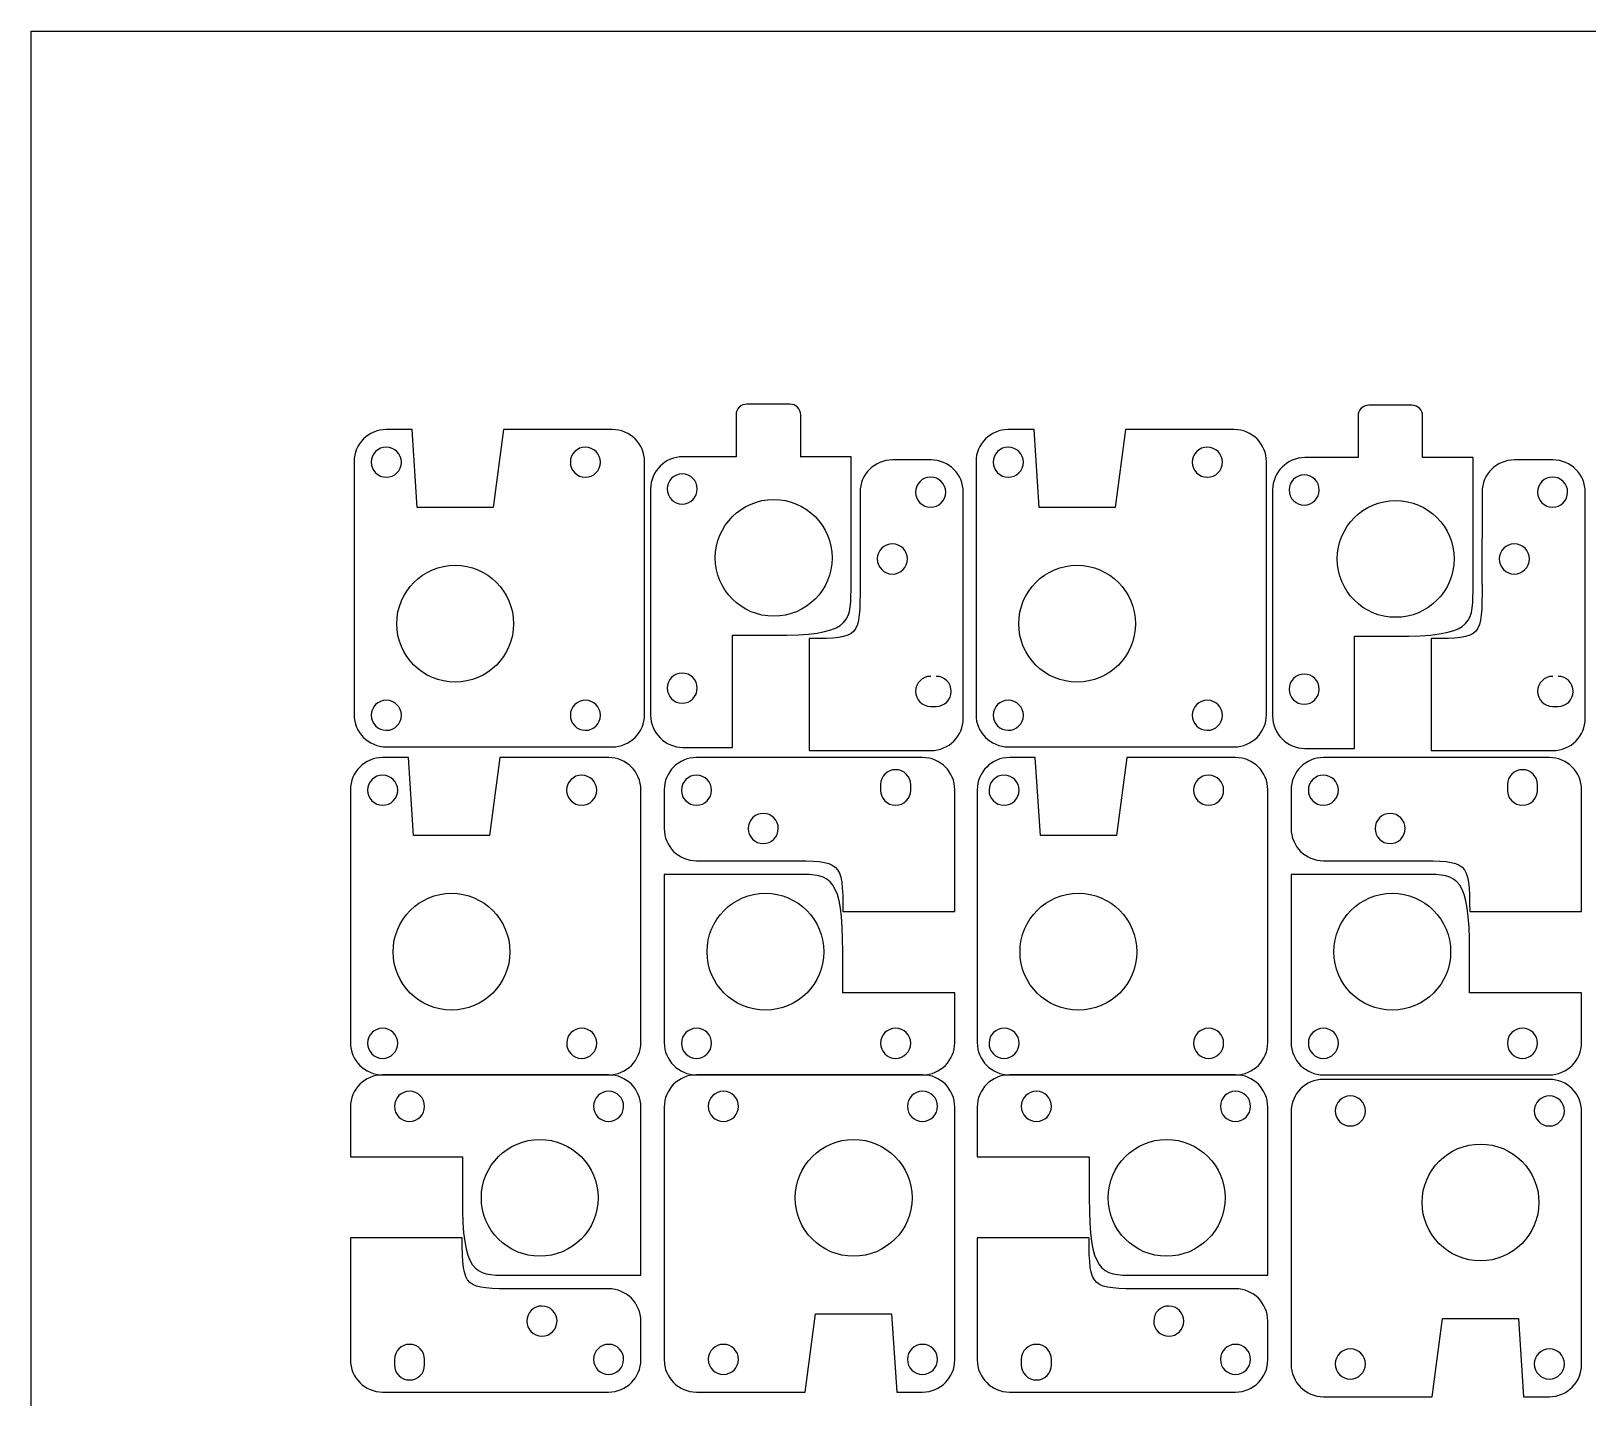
# Model space of a CAD drawing. Header units: millimetres. Extents: x 0 to 610, y -305 to 0.
# Drawn here: x 0 to 144.6, y -126.9 to 0 of the extents above; entities that cross this region are included whole.
import ezdxf

# ---------------------------------------------------------------- set-up
doc = ezdxf.new("R2010")
doc.units = ezdxf.units.MM
doc.layers.add('CUTS', color=1, linetype='Continuous', true_color=0xff0000)
doc.layers.add('laser bed referance', color=3, linetype='Continuous', lineweight=25, true_color=0x00ff00)

msp = doc.modelspace()

# ---------------------------------------------------------------- linework, layer by layer
at = {"layer": 'CUTS', "color": 1, "lineweight": 25, "true_color": 0xff0000}
for points in [[(70.5, -34.64), (66.5, -34.64)], [(65.5, -35.64), (65.5, -39.52), (60.56, -39.52)], [(71.49, -39.52), (71.5, -39.52), (71.5, -35.64)], [(123.29, -35.74), (123.29, -39.61), (118.35, -39.61)], [(128.29, -34.74), (124.29, -34.74)], [(129.28, -39.61), (129.29, -39.61), (129.29, -35.74)], [(35.87, -44.25), (35.4, -37), (33, -37)], [(54, -37), (43.9, -37), (42.94, -44.25), (35.87, -44.25), (35.87, -44.25)], [(93.65, -44.25), (93.19, -37), (90.79, -37)], [(111.78, -37), (101.69, -37), (100.73, -44.25), (93.65, -44.25), (93.65, -44.25)], [(30, -40), (30, -63.47)], [(57, -63.47), (57, -40)], [(76.18, -51.92), (76.18, -39.52), (71.49, -39.52), (71.49, -39.52)], [(83.61, -39.82), (80.02, -39.82)], [(87.79, -40), (87.79, -63.47)], [(114.78, -63.47), (114.78, -40)], [(133.97, -52.01), (133.97, -39.61), (129.28, -39.61), (129.28, -39.61)], [(141.4, -39.82), (137.81, -39.82)], [(57.56, -42.52), (57.56, -63.52)], [(77.02, -42.82), (77.02, -51.4), (77.02, -51.4)], [(86.61, -63.81), (86.61, -42.82)], [(115.35, -42.61), (115.35, -63.61)], [(134.81, -42.82), (134.8, -51.4), (134.81, -51.4)], [(144.4, -63.81), (144.4, -42.82)], [(60.56, -66.52), (65.17, -66.52), (65.17, -56.11), (69, -56.11)], [(118.35, -66.61), (122.96, -66.61), (122.96, -56.2), (126.78, -56.2)], [(72.3, -56.42), (72.3, -66.81), (83.61, -66.81)], [(130.09, -56.42), (130.09, -66.81), (141.4, -66.81)], [(83.57, -62.72), (84.08, -62.72), (84.08, -62.72)], [(141.36, -62.72), (141.87, -62.72), (141.87, -62.72)], [(33, -66.47), (54, -66.47)], [(90.79, -66.47), (111.78, -66.47)], [(35.53, -74.71), (35.06, -67.46), (32.66, -67.46)], [(53.66, -67.46), (43.56, -67.46), (42.6, -74.71), (35.53, -74.71), (35.53, -74.71)], [(82.82, -67.46), (61.82, -67.46)], [(93.77, -74.71), (93.3, -67.46), (90.9, -67.46)], [(111.9, -67.46), (101.81, -67.46), (100.84, -74.71), (93.77, -74.71), (93.77, -74.71)], [(141.06, -67.46), (120.07, -67.46)], [(29.66, -70.46), (29.66, -93.93)], [(56.65, -93.93), (56.65, -70.46)], [(58.82, -70.46), (58.82, -74.05)], [(75.42, -81.77), (85.82, -81.77), (85.82, -70.46)], [(78.92, -69.98), (78.92, -70.49)], [(81.72, -70.5), (81.72, -69.99), (81.72, -69.99)], [(87.9, -70.46), (87.9, -93.93)], [(114.9, -93.93), (114.9, -70.46)], [(117.07, -70.46), (117.07, -74.05)], [(133.66, -81.77), (144.06, -81.77), (144.06, -70.46)], [(137.16, -69.98), (137.16, -70.49)], [(139.96, -70.5), (139.96, -69.99), (139.96, -69.99)], [(61.82, -77.05), (70.41, -77.05), (70.41, -77.05)], [(120.07, -77.05), (128.65, -77.05), (128.65, -77.05)], [(58.82, -78.31), (58.82, -93.93)], [(71.22, -78.31), (58.82, -78.31), (58.82, -78.31)], [(117.07, -78.31), (117.07, -93.93)], [(129.47, -78.31), (117.07, -78.31), (117.07, -78.31)], [(85.82, -93.93), (85.82, -89.32), (75.41, -89.32), (75.41, -85.5)], [(144.06, -93.93), (144.06, -89.32), (133.65, -89.32), (133.65, -85.5)], [(53.65, -96.93), (32.66, -96.93)], [(32.66, -96.93), (53.66, -96.93)], [(82.82, -96.93), (61.82, -96.93)], [(61.82, -96.93), (82.82, -96.93)], [(111.9, -96.93), (90.9, -96.93)], [(90.9, -96.93), (111.9, -96.93)], [(120.07, -96.93), (141.06, -96.93)], [(141.06, -97.35), (120.07, -97.35)], [(29.66, -99.93), (29.66, -104.53), (40.07, -104.53), (40.07, -108.36)], [(56.65, -115.55), (56.65, -99.93)], [(58.82, -99.93), (58.82, -123.39)], [(85.82, -123.39), (85.82, -99.93)], [(87.9, -99.93), (87.9, -104.53), (98.31, -104.53), (98.31, -108.36)], [(114.9, -115.55), (114.9, -99.93)], [(117.07, -100.35), (117.07, -123.82)], [(144.06, -123.82), (144.06, -100.35)], [(40.06, -112.08), (29.66, -112.08), (29.66, -123.39)], [(98.3, -112.08), (87.9, -112.08), (87.9, -123.39)], [(44.26, -115.55), (56.65, -115.55), (56.65, -115.55)], [(102.5, -115.55), (114.9, -115.55), (114.9, -115.55)], [(53.65, -116.8), (45.07, -116.8), (45.07, -116.8)], [(111.9, -116.8), (103.31, -116.8), (103.31, -116.8)], [(56.65, -123.39), (56.65, -119.8)], [(72.88, -119.14), (79.95, -119.14), (79.95, -119.14)], [(114.9, -123.39), (114.9, -119.8)], [(120.07, -126.82), (130.16, -126.82), (131.12, -119.57), (138.2, -119.57), (138.2, -119.57)], [(138.2, -119.57), (138.66, -126.82), (141.06, -126.82)], [(33.76, -123.36), (33.76, -123.86), (33.76, -123.86)], [(36.56, -123.87), (36.56, -123.36)], [(92, -123.36), (92, -123.86), (92, -123.86)], [(94.8, -123.87), (94.8, -123.36)], [(32.66, -126.39), (53.65, -126.39)], [(61.82, -126.39), (71.92, -126.39)], [(80.42, -126.39), (82.82, -126.39)], [(90.9, -126.39), (111.9, -126.39)]]:
    msp.add_lwpolyline(points, dxfattribs=at)
for points in [[(66.5, -34.64), (65.95, -34.64), (65.5, -35.09), (65.5, -35.64)], [(71.5, -35.64), (71.5, -35.09), (71.06, -34.64), (70.5, -34.64)], [(124.29, -34.74), (123.74, -34.74), (123.29, -35.18), (123.29, -35.74)], [(129.29, -35.74), (129.29, -35.18), (128.84, -34.74), (128.29, -34.74)], [(33, -37), (31.34, -37), (30, -38.34), (30, -40)], [(57, -40), (57, -38.34), (55.65, -37), (54, -37)], [(90.79, -37), (89.13, -37), (87.79, -38.34), (87.79, -40)], [(114.78, -40), (114.78, -38.34), (113.44, -37), (111.78, -37)], [(33, -38.63), (32.23, -38.63), (31.6, -39.26), (31.6, -40.03)], [(34.4, -40.04), (34.4, -39.27), (33.78, -38.64), (33, -38.63)], [(51.5, -38.63), (50.73, -38.63), (50.1, -39.26), (50.1, -40.03)], [(52.9, -40.04), (52.9, -39.27), (52.27, -38.64), (51.5, -38.63)], [(90.79, -38.63), (90.02, -38.63), (89.39, -39.26), (89.39, -40.03)], [(92.19, -40.04), (92.19, -39.27), (91.56, -38.64), (90.79, -38.63)], [(109.29, -38.63), (108.51, -38.63), (107.89, -39.26), (107.88, -40.03)], [(110.68, -40.04), (110.69, -39.27), (110.06, -38.64), (109.29, -38.63)], [(31.6, -40.03), (31.6, -40.8), (32.22, -41.43), (32.99, -41.43)], [(32.99, -41.43), (33.77, -41.44), (34.4, -40.81), (34.4, -40.04)], [(50.1, -40.03), (50.09, -40.8), (50.72, -41.43), (51.49, -41.43)], [(51.49, -41.43), (52.26, -41.44), (52.89, -40.81), (52.9, -40.04)], [(60.56, -39.52), (58.91, -39.52), (57.56, -40.86), (57.56, -42.52)], [(80.02, -39.82), (78.37, -39.82), (77.02, -41.16), (77.02, -42.82)], [(86.61, -42.82), (86.61, -41.16), (85.27, -39.82), (83.61, -39.82)], [(89.39, -40.03), (89.38, -40.8), (90.01, -41.43), (90.78, -41.43)], [(90.78, -41.43), (91.55, -41.44), (92.18, -40.81), (92.19, -40.04)], [(107.88, -40.03), (107.88, -40.8), (108.51, -41.43), (109.28, -41.43)], [(109.28, -41.43), (110.05, -41.44), (110.68, -40.81), (110.68, -40.04)], [(118.35, -39.61), (116.69, -39.61), (115.35, -40.96), (115.35, -42.61)], [(137.81, -39.82), (136.15, -39.82), (134.81, -41.16), (134.81, -42.82)], [(144.4, -42.82), (144.4, -41.16), (143.05, -39.82), (141.4, -39.82)], [(60.5, -41.12), (59.73, -41.12), (59.1, -41.74), (59.1, -42.51)], [(61.89, -42.52), (61.9, -41.75), (61.27, -41.12), (60.5, -41.12)], [(83.58, -41.42), (82.81, -41.41), (82.18, -42.04), (82.18, -42.81)], [(84.98, -42.82), (84.98, -42.05), (84.35, -41.42), (83.58, -41.42)], [(118.29, -41.21), (117.51, -41.21), (116.88, -41.83), (116.88, -42.61)], [(119.68, -42.62), (119.68, -41.84), (119.06, -41.21), (118.29, -41.21)], [(141.37, -41.42), (140.59, -41.41), (139.97, -42.04), (139.96, -42.81)], [(142.76, -42.82), (142.77, -42.05), (142.14, -41.42), (141.37, -41.42)], [(59.1, -42.51), (59.09, -43.29), (59.72, -43.92), (60.49, -43.92)], [(60.49, -43.92), (61.26, -43.92), (61.89, -43.3), (61.89, -42.52)], [(82.18, -42.81), (82.17, -43.59), (82.8, -44.21), (83.57, -44.22)], [(83.57, -44.22), (84.34, -44.22), (84.97, -43.59), (84.98, -42.82)], [(116.88, -42.61), (116.88, -43.38), (117.5, -44.01), (118.28, -44.01)], [(118.28, -44.01), (119.05, -44.01), (119.68, -43.39), (119.68, -42.62)], [(139.96, -42.81), (139.96, -43.59), (140.58, -44.21), (141.36, -44.22)], [(141.36, -44.22), (142.13, -44.22), (142.76, -43.59), (142.76, -42.82)], [(63.57, -48.92), (63.57, -45.92), (66, -43.49), (69, -43.49)], [(69, -43.49), (71.99, -43.49), (74.42, -45.92), (74.42, -48.92)], [(121.36, -49.01), (121.36, -46.02), (123.78, -43.59), (126.78, -43.59)], [(126.78, -43.59), (129.78, -43.59), (132.21, -46.02), (132.21, -49.01)], [(80.03, -47.62), (79.25, -47.61), (78.62, -48.24), (78.62, -49.01)], [(81.42, -49.02), (81.42, -48.25), (80.8, -47.62), (80.03, -47.62)], [(137.81, -47.62), (137.04, -47.61), (136.41, -48.24), (136.41, -49.01)], [(139.21, -49.02), (139.21, -48.25), (138.58, -47.62), (137.81, -47.62)], [(69, -54.34), (66, -54.34), (63.57, -51.92), (63.57, -48.92)], [(74.42, -48.92), (74.42, -51.92), (71.99, -54.34), (69, -54.34)], [(78.62, -49.01), (78.62, -49.78), (79.24, -50.41), (80.02, -50.42)], [(80.02, -50.42), (80.79, -50.42), (81.42, -49.79), (81.42, -49.02)], [(126.78, -54.44), (123.78, -54.44), (121.36, -52.01), (121.36, -49.01)], [(132.21, -49.01), (132.21, -52.01), (129.78, -54.44), (126.78, -54.44)], [(136.41, -49.01), (136.4, -49.78), (137.03, -50.41), (137.8, -50.42)], [(137.8, -50.42), (138.57, -50.42), (139.2, -49.79), (139.21, -49.02)], [(33.97, -55.03), (33.97, -52.04), (36.4, -49.61), (39.4, -49.61)], [(39.4, -49.61), (42.4, -49.61), (44.82, -52.04), (44.82, -55.03)], [(91.76, -55.03), (91.76, -52.04), (94.19, -49.61), (97.19, -49.61)], [(97.19, -49.61), (100.18, -49.61), (102.61, -52.04), (102.61, -55.03)], [(69, -56.11), (75.91, -56.11), (76.18, -55.05), (76.18, -51.92)], [(77.02, -51.4), (77.02, -56.21), (77.02, -56.42), (72.3, -56.42)], [(126.78, -56.2), (133.69, -56.2), (133.97, -55.15), (133.97, -52.01)], [(134.81, -51.4), (134.81, -56.21), (134.81, -56.42), (130.09, -56.42)], [(39.4, -60.46), (36.4, -60.46), (33.97, -58.03), (33.97, -55.03)], [(44.82, -55.03), (44.82, -58.03), (42.4, -60.46), (39.4, -60.46)], [(97.19, -60.46), (94.19, -60.46), (91.76, -58.03), (91.76, -55.03)], [(102.61, -55.03), (102.61, -58.03), (100.18, -60.46), (97.19, -60.46)], [(60.5, -59.62), (59.73, -59.61), (59.1, -60.24), (59.1, -61.01)], [(61.89, -61.02), (61.9, -60.25), (61.27, -59.62), (60.5, -59.62)], [(83.58, -59.92), (82.81, -59.91), (82.18, -60.54), (82.18, -61.31)], [(85.49, -61.32), (85.49, -60.55), (84.87, -59.92), (84.09, -59.92)], [(118.29, -59.71), (117.51, -59.71), (116.88, -60.33), (116.88, -61.1)], [(119.68, -61.11), (119.68, -60.34), (119.06, -59.71), (118.29, -59.71)], [(141.37, -59.92), (140.6, -59.91), (139.97, -60.54), (139.96, -61.31)], [(143.27, -61.32), (143.28, -60.55), (142.65, -59.92), (141.88, -59.92)], [(33, -62.14), (32.23, -62.13), (31.6, -62.76), (31.6, -63.53)], [(34.4, -63.54), (34.4, -62.77), (33.78, -62.14), (33, -62.14)], [(51.5, -62.14), (50.73, -62.13), (50.1, -62.76), (50.1, -63.53)], [(52.9, -63.54), (52.9, -62.77), (52.27, -62.14), (51.5, -62.14)], [(59.1, -61.01), (59.09, -61.78), (59.72, -62.41), (60.49, -62.42)], [(60.49, -62.42), (61.26, -62.42), (61.89, -61.79), (61.89, -61.02)], [(82.18, -61.31), (82.18, -62.08), (82.8, -62.71), (83.57, -62.72)], [(84.08, -62.72), (84.86, -62.72), (85.49, -62.09), (85.49, -61.32)], [(90.79, -62.14), (90.02, -62.13), (89.39, -62.76), (89.39, -63.53)], [(92.19, -63.54), (92.19, -62.77), (91.56, -62.14), (90.79, -62.14)], [(109.29, -62.14), (108.51, -62.13), (107.89, -62.76), (107.88, -63.53)], [(110.68, -63.54), (110.69, -62.77), (110.06, -62.14), (109.29, -62.14)], [(116.88, -61.1), (116.88, -61.88), (117.5, -62.51), (118.28, -62.51)], [(118.28, -62.51), (119.05, -62.51), (119.68, -61.89), (119.68, -61.11)], [(139.96, -61.31), (139.96, -62.08), (140.59, -62.71), (141.36, -62.72)], [(141.87, -62.72), (142.64, -62.72), (143.27, -62.09), (143.27, -61.32)], [(30, -63.47), (30, -65.12), (31.34, -66.47), (33, -66.47)], [(31.6, -63.53), (31.6, -64.3), (32.22, -64.93), (33, -64.93)], [(33, -64.93), (33.77, -64.94), (34.4, -64.31), (34.4, -63.54)], [(50.1, -63.53), (50.09, -64.3), (50.72, -64.93), (51.49, -64.93)], [(51.49, -64.93), (52.27, -64.94), (52.89, -64.31), (52.9, -63.54)], [(54, -66.47), (55.65, -66.47), (57, -65.12), (57, -63.47)], [(57.56, -63.52), (57.56, -65.17), (58.91, -66.52), (60.56, -66.52)], [(87.79, -63.47), (87.79, -65.12), (89.13, -66.47), (90.79, -66.47)], [(89.39, -63.53), (89.38, -64.3), (90.01, -64.93), (90.78, -64.93)], [(90.78, -64.93), (91.55, -64.94), (92.18, -64.31), (92.19, -63.54)], [(107.88, -63.53), (107.88, -64.3), (108.51, -64.93), (109.28, -64.93)], [(109.28, -64.93), (110.05, -64.94), (110.68, -64.31), (110.68, -63.54)], [(111.78, -66.47), (113.44, -66.47), (114.78, -65.12), (114.78, -63.47)], [(115.35, -63.61), (115.35, -65.27), (116.69, -66.61), (118.35, -66.61)], [(83.61, -66.81), (85.27, -66.81), (86.61, -65.47), (86.61, -63.81)], [(141.4, -66.81), (143.05, -66.81), (144.4, -65.47), (144.4, -63.81)], [(32.66, -67.46), (31, -67.46), (29.66, -68.81), (29.66, -70.46)], [(56.65, -70.46), (56.65, -68.81), (55.31, -67.46), (53.66, -67.46)], [(61.82, -67.46), (60.16, -67.46), (58.82, -68.81), (58.82, -70.46)], [(85.82, -70.46), (85.82, -68.81), (84.48, -67.46), (82.82, -67.46)], [(90.9, -67.46), (89.25, -67.46), (87.9, -68.81), (87.9, -70.46)], [(114.9, -70.46), (114.9, -68.81), (113.56, -67.46), (111.9, -67.46)], [(120.07, -67.46), (118.41, -67.46), (117.07, -68.81), (117.07, -70.46)], [(144.06, -70.46), (144.06, -68.81), (142.72, -67.46), (141.06, -67.46)], [(32.66, -69.1), (31.89, -69.09), (31.26, -69.72), (31.26, -70.49)], [(34.06, -70.5), (34.06, -69.73), (33.44, -69.1), (32.66, -69.1)], [(51.16, -69.1), (50.39, -69.09), (49.76, -69.72), (49.75, -70.49)], [(52.55, -70.5), (52.56, -69.73), (51.93, -69.1), (51.16, -69.1)], [(61.83, -69.1), (61.05, -69.09), (60.43, -69.72), (60.42, -70.49)], [(63.22, -70.5), (63.23, -69.73), (62.6, -69.1), (61.83, -69.1)], [(80.32, -68.59), (79.55, -68.58), (78.92, -69.21), (78.92, -69.98)], [(81.72, -69.99), (81.72, -69.22), (81.1, -68.59), (80.32, -68.59)], [(90.41, -69.1), (89.63, -69.09), (89.01, -69.72), (89, -70.49)], [(91.8, -70.5), (91.81, -69.73), (91.18, -69.1), (90.41, -69.1)], [(109.41, -69.1), (108.63, -69.09), (108, -69.72), (108, -70.49)], [(110.8, -70.5), (110.8, -69.73), (110.18, -69.1), (109.41, -69.1)], [(120.07, -69.1), (119.3, -69.09), (118.67, -69.72), (118.67, -70.49)], [(121.47, -70.5), (121.47, -69.73), (120.84, -69.1), (120.07, -69.1)], [(138.57, -68.59), (137.8, -68.58), (137.17, -69.21), (137.16, -69.98)], [(139.96, -69.99), (139.97, -69.22), (139.34, -68.59), (138.57, -68.59)], [(31.26, -70.49), (31.25, -71.26), (31.88, -71.89), (32.65, -71.89)], [(32.65, -71.89), (33.43, -71.9), (34.05, -71.27), (34.06, -70.5)], [(49.75, -70.49), (49.75, -71.26), (50.38, -71.89), (51.15, -71.89)], [(51.15, -71.89), (51.92, -71.9), (52.55, -71.27), (52.55, -70.5)], [(60.42, -70.49), (60.42, -71.26), (61.04, -71.89), (61.82, -71.89)], [(61.82, -71.89), (62.59, -71.9), (63.22, -71.27), (63.22, -70.5)], [(78.92, -70.49), (78.92, -71.26), (79.54, -71.89), (80.31, -71.89)], [(80.31, -71.89), (81.09, -71.9), (81.72, -71.27), (81.72, -70.5)], [(89, -70.49), (89, -71.26), (89.62, -71.89), (90.4, -71.89)], [(90.4, -71.89), (91.17, -71.9), (91.8, -71.27), (91.8, -70.5)], [(108, -70.49), (108, -71.26), (108.62, -71.89), (109.4, -71.89)], [(109.4, -71.89), (110.17, -71.9), (110.8, -71.27), (110.8, -70.5)], [(118.67, -70.49), (118.66, -71.26), (119.29, -71.89), (120.06, -71.89)], [(120.06, -71.89), (120.83, -71.9), (121.46, -71.27), (121.47, -70.5)], [(137.16, -70.49), (137.16, -71.26), (137.79, -71.89), (138.56, -71.89)], [(138.56, -71.89), (139.33, -71.9), (139.96, -71.27), (139.96, -70.5)], [(68.03, -72.65), (67.25, -72.65), (66.62, -73.27), (66.62, -74.05)], [(69.42, -74.06), (69.43, -73.28), (68.8, -72.66), (68.03, -72.65)], [(126.27, -72.65), (125.5, -72.65), (124.87, -73.27), (124.87, -74.05)], [(127.67, -74.06), (127.67, -73.28), (127.04, -72.66), (126.27, -72.65)], [(58.82, -74.05), (58.82, -75.71), (60.16, -77.05), (61.82, -77.05)], [(66.62, -74.05), (66.62, -74.82), (67.24, -75.45), (68.02, -75.45)], [(68.02, -75.45), (68.79, -75.45), (69.42, -74.83), (69.42, -74.06)], [(117.07, -74.05), (117.07, -75.71), (118.41, -77.05), (120.07, -77.05)], [(124.87, -74.05), (124.86, -74.82), (125.49, -75.45), (126.26, -75.45)], [(126.26, -75.45), (127.03, -75.45), (127.66, -74.83), (127.67, -74.06)], [(70.41, -77.05), (75.21, -77.05), (75.42, -77.05), (75.42, -81.77)], [(128.65, -77.05), (133.46, -77.05), (133.66, -77.05), (133.66, -81.77)], [(75.41, -85.5), (75.41, -78.59), (74.36, -78.31), (71.22, -78.31)], [(133.65, -85.5), (133.65, -78.59), (132.6, -78.31), (129.47, -78.31)], [(33.63, -85.5), (33.63, -82.5), (36.06, -80.07), (39.06, -80.07)], [(39.06, -80.07), (42.05, -80.07), (44.48, -82.5), (44.48, -85.5)], [(62.8, -85.5), (62.8, -82.5), (65.22, -80.07), (68.22, -80.07)], [(68.22, -80.07), (71.22, -80.07), (73.65, -82.5), (73.65, -85.5)], [(91.88, -85.5), (91.88, -82.5), (94.31, -80.07), (97.3, -80.07)], [(97.3, -80.07), (100.3, -80.07), (102.73, -82.5), (102.73, -85.5)], [(121.04, -85.5), (121.04, -82.5), (123.47, -80.07), (126.47, -80.07)], [(126.47, -80.07), (129.46, -80.07), (131.89, -82.5), (131.89, -85.5)], [(39.06, -90.92), (36.06, -90.92), (33.63, -88.49), (33.63, -85.5)], [(44.48, -85.5), (44.48, -88.49), (42.05, -90.92), (39.06, -90.92)], [(68.22, -90.92), (65.22, -90.92), (62.8, -88.49), (62.8, -85.5)], [(73.65, -85.5), (73.65, -88.49), (71.22, -90.92), (68.22, -90.92)], [(97.3, -90.92), (94.31, -90.92), (91.88, -88.49), (91.88, -85.5)], [(102.73, -85.5), (102.73, -88.49), (100.3, -90.92), (97.3, -90.92)], [(126.47, -90.92), (123.47, -90.92), (121.04, -88.49), (121.04, -85.5)], [(131.89, -85.5), (131.89, -88.49), (129.46, -90.92), (126.47, -90.92)], [(29.66, -93.93), (29.66, -95.58), (31, -96.93), (32.66, -96.93)], [(31.26, -93.99), (31.25, -94.77), (31.88, -95.39), (32.65, -95.4)], [(32.66, -92.6), (31.89, -92.59), (31.26, -93.22), (31.26, -93.99)], [(32.65, -95.4), (33.43, -95.4), (34.05, -94.77), (34.06, -94)], [(34.06, -94), (34.06, -93.23), (33.44, -92.6), (32.66, -92.6)], [(49.76, -93.99), (49.75, -94.77), (50.38, -95.39), (51.15, -95.4)], [(51.16, -92.6), (50.39, -92.59), (49.76, -93.22), (49.76, -93.99)], [(51.15, -95.4), (51.92, -95.4), (52.55, -94.77), (52.55, -94)], [(52.55, -94), (52.56, -93.23), (51.93, -92.6), (51.16, -92.6)], [(53.66, -96.93), (55.31, -96.93), (56.65, -95.58), (56.65, -93.93)], [(58.82, -93.93), (58.82, -95.58), (60.17, -96.93), (61.82, -96.93)], [(61.83, -92.6), (61.05, -92.59), (60.42, -93.22), (60.42, -93.99)], [(60.42, -93.99), (60.42, -94.77), (61.04, -95.39), (61.82, -95.4)], [(61.82, -95.4), (62.59, -95.4), (63.22, -94.77), (63.22, -94)], [(63.22, -94), (63.23, -93.23), (62.6, -92.6), (61.83, -92.6)], [(80.32, -92.6), (79.55, -92.59), (78.92, -93.22), (78.92, -93.99)], [(78.92, -93.99), (78.92, -94.77), (79.54, -95.39), (80.31, -95.4)], [(80.31, -95.4), (81.09, -95.4), (81.72, -94.77), (81.72, -94)], [(81.72, -94), (81.72, -93.23), (81.1, -92.6), (80.32, -92.6)], [(82.82, -96.93), (84.48, -96.93), (85.82, -95.58), (85.82, -93.93)], [(87.9, -93.93), (87.9, -95.58), (89.25, -96.93), (90.9, -96.93)], [(90.41, -92.6), (89.63, -92.59), (89, -93.22), (89, -93.99)], [(89, -93.99), (89, -94.77), (89.62, -95.39), (90.4, -95.4)], [(90.4, -95.4), (91.17, -95.4), (91.8, -94.77), (91.8, -94)], [(91.8, -94), (91.81, -93.23), (91.18, -92.6), (90.41, -92.6)], [(109.4, -92.6), (108.63, -92.59), (108, -93.22), (108, -93.99)], [(108, -93.99), (108, -94.77), (108.62, -95.39), (109.4, -95.4)], [(110.8, -94), (110.8, -93.23), (110.18, -92.6), (109.4, -92.6)], [(109.4, -95.4), (110.17, -95.4), (110.8, -94.77), (110.8, -94)], [(111.9, -96.93), (113.56, -96.93), (114.9, -95.58), (114.9, -93.93)], [(117.07, -93.93), (117.07, -95.58), (118.41, -96.93), (120.07, -96.93)], [(118.67, -93.99), (118.66, -94.77), (119.29, -95.39), (120.06, -95.4)], [(120.07, -92.6), (119.3, -92.59), (118.67, -93.22), (118.67, -93.99)], [(120.06, -95.4), (120.83, -95.4), (121.46, -94.77), (121.47, -94)], [(121.47, -94), (121.47, -93.23), (120.84, -92.6), (120.07, -92.6)], [(138.57, -92.6), (137.79, -92.59), (137.17, -93.22), (137.16, -93.99)], [(137.16, -93.99), (137.16, -94.77), (137.79, -95.39), (138.56, -95.4)], [(138.56, -95.4), (139.33, -95.4), (139.96, -94.77), (139.96, -94)], [(139.96, -94), (139.97, -93.23), (139.34, -92.6), (138.57, -92.6)], [(141.06, -96.93), (142.72, -96.93), (144.06, -95.58), (144.06, -93.93)], [(32.66, -96.93), (31, -96.93), (29.66, -98.27), (29.66, -99.93)], [(56.65, -99.93), (56.65, -98.27), (55.31, -96.93), (53.65, -96.93)], [(61.82, -96.93), (60.16, -96.93), (58.82, -98.27), (58.82, -99.93)], [(85.82, -99.93), (85.82, -98.27), (84.48, -96.93), (82.82, -96.93)], [(90.9, -96.93), (89.25, -96.93), (87.9, -98.27), (87.9, -99.93)], [(114.9, -99.93), (114.9, -98.27), (113.56, -96.93), (111.9, -96.93)], [(120.07, -97.35), (118.41, -97.35), (117.07, -98.69), (117.07, -100.35)], [(144.06, -100.35), (144.06, -98.69), (142.72, -97.35), (141.06, -97.35)], [(35.16, -98.46), (34.39, -98.45), (33.76, -99.08), (33.76, -99.85)], [(36.56, -99.86), (36.56, -99.09), (35.94, -98.46), (35.16, -98.46)], [(53.66, -98.46), (52.89, -98.45), (52.26, -99.08), (52.25, -99.85)], [(55.05, -99.86), (55.06, -99.09), (54.43, -98.46), (53.66, -98.46)], [(64.33, -98.46), (63.55, -98.45), (62.92, -99.08), (62.92, -99.85)], [(65.72, -99.86), (65.73, -99.09), (65.1, -98.46), (64.33, -98.46)], [(82.82, -98.46), (82.05, -98.45), (81.42, -99.08), (81.42, -99.85)], [(84.22, -99.86), (84.22, -99.09), (83.6, -98.46), (82.82, -98.46)], [(93.41, -98.46), (92.64, -98.45), (92.01, -99.08), (92, -99.85)], [(94.8, -99.86), (94.81, -99.09), (94.18, -98.46), (93.41, -98.46)], [(111.9, -98.46), (111.13, -98.45), (110.5, -99.08), (110.5, -99.85)], [(113.3, -99.86), (113.3, -99.09), (112.68, -98.46), (111.9, -98.46)], [(122.57, -98.88), (121.8, -98.88), (121.17, -99.5), (121.17, -100.28)], [(123.97, -100.29), (123.97, -99.51), (123.34, -98.88), (122.57, -98.88)], [(141.07, -98.88), (140.3, -98.88), (139.67, -99.5), (139.66, -100.28)], [(142.46, -100.29), (142.47, -99.51), (141.84, -98.88), (141.07, -98.88)], [(33.76, -99.85), (33.76, -100.63), (34.38, -101.26), (35.15, -101.26)], [(35.15, -101.26), (35.93, -101.26), (36.56, -100.64), (36.56, -99.86)], [(52.25, -99.85), (52.25, -100.63), (52.88, -101.26), (53.65, -101.26)], [(53.65, -101.26), (54.42, -101.26), (55.05, -100.64), (55.05, -99.86)], [(62.92, -99.85), (62.92, -100.63), (63.54, -101.26), (64.32, -101.26)], [(64.32, -101.26), (65.09, -101.26), (65.72, -100.64), (65.72, -99.86)], [(81.42, -99.85), (81.42, -100.63), (82.04, -101.26), (82.81, -101.26)], [(82.81, -101.26), (83.59, -101.26), (84.22, -100.64), (84.22, -99.86)], [(92, -99.85), (92, -100.63), (92.63, -101.26), (93.4, -101.26)], [(93.4, -101.26), (94.17, -101.26), (94.8, -100.64), (94.8, -99.86)], [(110.5, -99.85), (110.5, -100.63), (111.12, -101.26), (111.9, -101.26)], [(111.9, -101.26), (112.67, -101.26), (113.3, -100.64), (113.3, -99.86)], [(121.17, -100.28), (121.16, -101.05), (121.79, -101.68), (122.56, -101.68)], [(122.56, -101.68), (123.34, -101.68), (123.96, -101.06), (123.97, -100.29)], [(139.66, -100.28), (139.66, -101.05), (140.29, -101.68), (141.06, -101.68)], [(141.06, -101.68), (141.83, -101.68), (142.46, -101.06), (142.46, -100.29)], [(41.83, -108.36), (41.83, -105.36), (44.26, -102.93), (47.26, -102.93)], [(47.26, -102.93), (50.25, -102.93), (52.68, -105.36), (52.68, -108.36)], [(71, -108.36), (71, -105.36), (73.42, -102.93), (76.42, -102.93)], [(76.42, -102.93), (79.42, -102.93), (81.85, -105.36), (81.85, -108.36)], [(100.08, -108.36), (100.08, -105.36), (102.51, -102.93), (105.5, -102.93)], [(105.5, -102.93), (108.5, -102.93), (110.93, -105.36), (110.93, -108.36)], [(129.24, -108.78), (129.24, -105.78), (131.67, -103.36), (134.66, -103.36)], [(134.66, -103.36), (137.66, -103.36), (140.09, -105.78), (140.09, -108.78)], [(40.07, -108.36), (40.07, -115.27), (41.12, -115.55), (44.26, -115.55)], [(47.26, -113.78), (44.26, -113.78), (41.83, -111.35), (41.83, -108.36)], [(52.68, -108.36), (52.68, -111.35), (50.25, -113.78), (47.26, -113.78)], [(76.42, -113.78), (73.42, -113.78), (71, -111.35), (71, -108.36)], [(81.85, -108.36), (81.85, -111.35), (79.42, -113.78), (76.42, -113.78)], [(98.31, -108.36), (98.31, -115.27), (99.37, -115.55), (102.5, -115.55)], [(105.5, -113.78), (102.51, -113.78), (100.08, -111.35), (100.08, -108.36)], [(110.93, -108.36), (110.93, -111.35), (108.5, -113.78), (105.5, -113.78)], [(134.66, -114.21), (131.67, -114.21), (129.24, -111.78), (129.24, -108.78)], [(140.09, -108.78), (140.09, -111.78), (137.66, -114.21), (134.66, -114.21)], [(45.07, -116.8), (40.27, -116.8), (40.06, -116.8), (40.06, -112.08)], [(103.31, -116.8), (98.51, -116.8), (98.3, -116.8), (98.3, -112.08)], [(56.65, -119.8), (56.65, -118.15), (55.31, -116.8), (53.65, -116.8)], [(114.9, -119.8), (114.9, -118.15), (113.56, -116.8), (111.9, -116.8)], [(47.46, -118.4), (46.69, -118.4), (46.06, -119.02), (46.06, -119.8)], [(48.86, -119.81), (48.86, -119.03), (48.23, -118.41), (47.46, -118.4)], [(105.71, -118.4), (104.93, -118.4), (104.3, -119.02), (104.3, -119.8)], [(107.1, -119.81), (107.1, -119.03), (106.48, -118.41), (105.71, -118.4)], [(46.06, -119.8), (46.05, -120.57), (46.68, -121.2), (47.45, -121.2)], [(47.45, -121.2), (48.22, -121.21), (48.85, -120.58), (48.86, -119.81)], [(71.92, -126.39), (71.92, -126.39), (72.88, -119.14), (72.88, -119.14)], [(79.95, -119.14), (79.95, -119.14), (80.42, -126.39), (80.42, -126.39)], [(104.3, -119.8), (104.3, -120.57), (104.92, -121.2), (105.7, -121.2)], [(105.7, -121.2), (106.47, -121.21), (107.1, -120.58), (107.1, -119.81)], [(35.16, -121.96), (34.39, -121.96), (33.76, -122.58), (33.76, -123.36)], [(36.56, -123.36), (36.56, -122.59), (35.94, -121.96), (35.16, -121.96)], [(53.66, -121.96), (52.89, -121.96), (52.26, -122.58), (52.25, -123.35)], [(55.05, -123.36), (55.06, -122.59), (54.43, -121.96), (53.66, -121.96)], [(64.33, -121.96), (63.55, -121.96), (62.92, -122.58), (62.92, -123.35)], [(65.72, -123.36), (65.73, -122.59), (65.1, -121.96), (64.33, -121.96)], [(82.82, -121.96), (82.05, -121.96), (81.42, -122.58), (81.42, -123.35)], [(84.22, -123.36), (84.22, -122.59), (83.6, -121.96), (82.82, -121.96)], [(93.41, -121.96), (92.63, -121.96), (92.01, -122.58), (92, -123.36)], [(94.8, -123.36), (94.81, -122.59), (94.18, -121.96), (93.41, -121.96)], [(111.91, -121.96), (111.13, -121.96), (110.5, -122.58), (110.5, -123.35)], [(113.3, -123.36), (113.3, -122.59), (112.68, -121.96), (111.91, -121.96)], [(122.57, -122.38), (121.8, -122.38), (121.17, -123), (121.17, -123.78)], [(123.97, -123.79), (123.97, -123.01), (123.34, -122.38), (122.57, -122.38)], [(141.07, -122.38), (140.3, -122.38), (139.67, -123), (139.66, -123.78)], [(142.46, -123.79), (142.47, -123.01), (141.84, -122.38), (141.07, -122.38)], [(29.66, -123.39), (29.66, -125.05), (31, -126.39), (32.66, -126.39)], [(33.76, -123.86), (33.75, -124.64), (34.38, -125.27), (35.15, -125.27)], [(35.15, -125.27), (35.93, -125.27), (36.56, -124.65), (36.56, -123.87)], [(52.25, -123.35), (52.25, -124.13), (52.88, -124.75), (53.65, -124.76)], [(53.65, -124.76), (54.42, -124.76), (55.05, -124.14), (55.05, -123.36)], [(53.65, -126.39), (55.31, -126.39), (56.65, -125.05), (56.65, -123.39)], [(58.82, -123.39), (58.82, -125.05), (60.16, -126.39), (61.82, -126.39)], [(62.92, -123.35), (62.92, -124.13), (63.54, -124.76), (64.32, -124.76)], [(64.32, -124.76), (65.09, -124.76), (65.72, -124.14), (65.72, -123.36)], [(81.42, -123.35), (81.42, -124.13), (82.04, -124.75), (82.81, -124.76)], [(82.81, -124.76), (83.59, -124.76), (84.22, -124.14), (84.22, -123.36)], [(82.82, -126.39), (84.48, -126.39), (85.82, -125.05), (85.82, -123.39)], [(87.9, -123.39), (87.9, -125.05), (89.25, -126.39), (90.9, -126.39)], [(92, -123.86), (92, -124.64), (92.63, -125.27), (93.4, -125.27)], [(93.4, -125.27), (94.17, -125.27), (94.8, -124.65), (94.8, -123.87)], [(110.5, -123.35), (110.5, -124.13), (111.12, -124.75), (111.9, -124.76)], [(111.9, -124.76), (112.67, -124.76), (113.3, -124.14), (113.3, -123.36)], [(111.9, -126.39), (113.56, -126.39), (114.9, -125.05), (114.9, -123.39)], [(117.07, -123.82), (117.07, -125.47), (118.41, -126.82), (120.07, -126.82)], [(121.17, -123.78), (121.16, -124.55), (121.79, -125.18), (122.56, -125.18)], [(122.56, -125.18), (123.34, -125.18), (123.96, -124.56), (123.97, -123.79)], [(139.66, -123.78), (139.66, -124.55), (140.29, -125.18), (141.06, -125.18)], [(141.06, -125.18), (141.83, -125.18), (142.46, -124.56), (142.46, -123.79)], [(141.06, -126.82), (142.72, -126.82), (144.06, -125.47), (144.06, -123.82)]]:
    msp.add_open_spline(points, degree=3, dxfattribs=at)
at = {"layer": 'laser bed referance'}
for p, q in [((0, -304.8), (0, 0)), ((0, 0), (304.8, 0)), ((0, 0), (609.6, 0)), ((0, -304.8), (0, 0))]:
    msp.add_line(p, q, dxfattribs=at)

doc.saveas('drawing.dxf')
